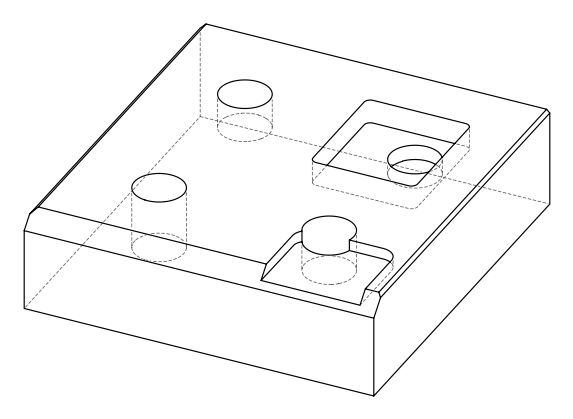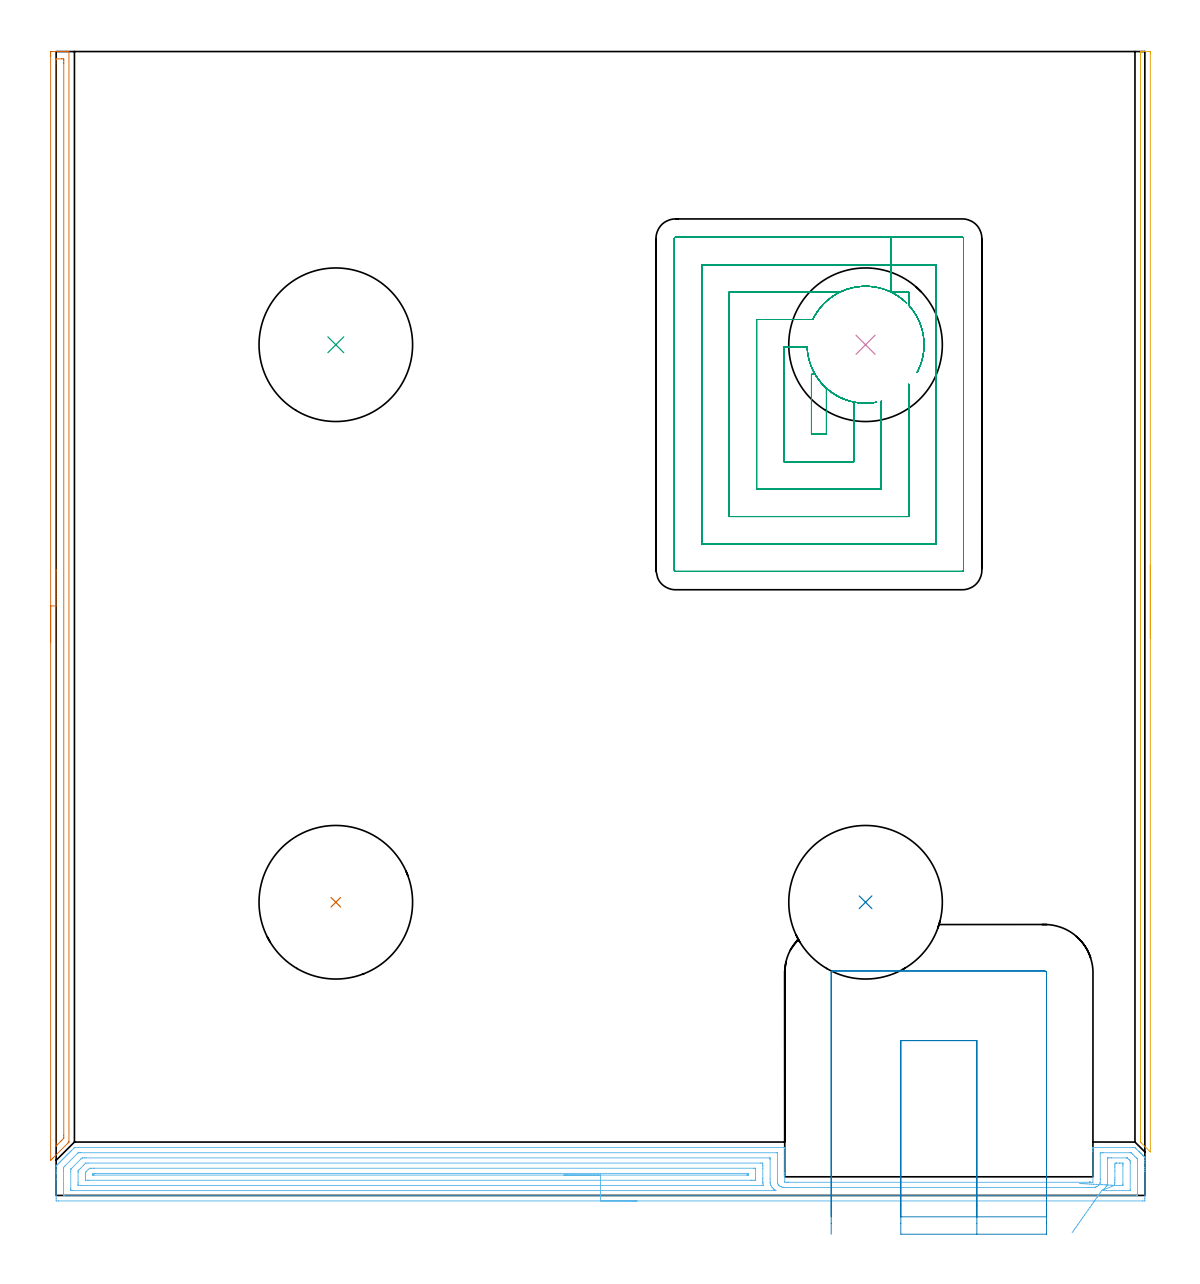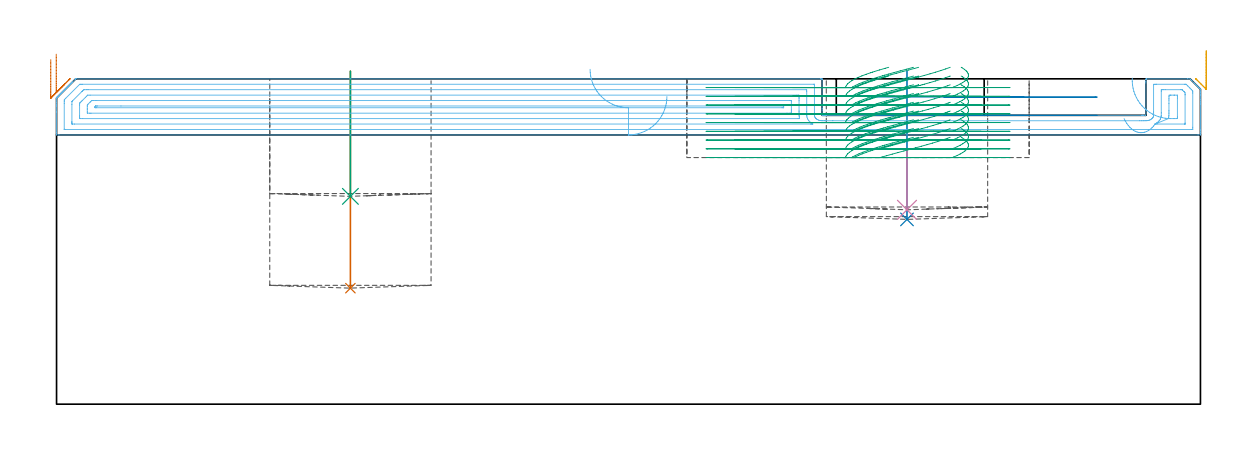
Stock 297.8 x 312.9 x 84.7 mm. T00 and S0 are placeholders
(PLAN: 9 operations, 3 tool changes, 44.2 min)
(1 INDEXABLE_INSERT_DRILL_BLIND_HOLE_FROM_SOLID | STEP1POCKET | NXT0302_036 | 0.23 min | 74800 mm3)
(2 INDEXABLE_INSERT_DRILL_BLIND_HOLE_FROM_SOLID_1 | STEP1POCKET_1 | NXT0302_036 | 0.16 min | 50009 mm3)
(3 INDEXABLE_INSERT_DRILL_BLIND_HOLE_FROM_SOLID_2 | STEP1POCKET_2 | NXT0302_036 | 0.13 min | 41697 mm3)
(4 INDEXABLE_INSERT_DRILL_BLIND_HOLE_FROM_SOLID_3 | STEP1POCKET_3 | NXT0302_036 | 0.07 min | 46543 mm3)
(5 AREA_MILL | FG_CHAMFER_SURFACE | UGT0205_001 | 2.56 min | 1106 mm3)
(6 AREA_MILL_1 | FG_CHAMFER_SURFACE_1 | UGT0205_001 | 11.9 min | 31687 mm3)
(7 AREA_MILL_2 | FG_CHAMFER_SURFACE_2 | UGT0205_001 | 5 min | 3754 mm3)
(8 MILL_OPEN_POCKET | POCKET_OPEN | UGT0201_109 | Follow Part, ap 6.35, ae 75% | 1.5 min | 46752 mm3)
(9 MILL_RECTANGULAR_POCKET | POCKET_RECTANGULAR_STRAIGHT | NXT0201_013 | Follow Part, ap 2.5, ae 75% | 22.68 min | 156352 mm3)
(TOOL NXT0302_036 | Index. Insert Drill 42mm [880-D4200L50-05] | D42 PA176 FL210 Z2)
(TOOL UGT0205_001 | Chamfer Mill 20 x 3 x 45 deg. | D20 FL50 Z2)
(TOOL UGT0201_109 | End Mill 25.4 mm | D25.4 FL25 Z2)
(TOOL NXT0201_013 | ENDMILL 10mm | D10 FL30 Z4)
(OP 1 INDEXABLE_INSERT_DRILL_BLIND_HOLE_FROM_SOLID)
G17 G21 G94 G90
T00 M6
G54
G17 G0 G90 X76.5 Y80.2 S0 M3
G43 Z94.7 H1
G94 G81 G98 Z30.2 F250. R86.7
G80
M5
M2
(OP 2 INDEXABLE_INSERT_DRILL_BLIND_HOLE_FROM_SOLID_1)
G17 G21 G94 G90
T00 M6
G54
G17 G0 G90 X221.4 Y80.2 S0 M3
G43 Z94.7 H1
G94 G81 G98 Z48.1 F250. R86.7
G80
M5
M2
(OP 3 INDEXABLE_INSERT_DRILL_BLIND_HOLE_FROM_SOLID_2)
G17 G21 G94 G90
T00 M6
G54
G17 G0 G90 X76.5 Y232.7 S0 M3
G43 Z94.7 H1
G94 G81 G98 Z54.1 F250. R86.7
G80
M5
M2
(OP 4 INDEXABLE_INSERT_DRILL_BLIND_HOLE_FROM_SOLID_3)
G17 G21 G94 G90
T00 M6
G54
G17 G0 G90 X221.4 Y232.7 S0 M3
G43 Z94.7 H1
G94 G81 G98 Z50.6 F250. R66.2
G80
M5
M2
(OP 5 AREA_MILL)
G17 G21 G94 G90
T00 M6
G54
G17 G0 G90 X299.3 Y172.4 S1061 M3
G43 Z94.7 H0
Z92.
G94 G1 Y172.362 Z91.128 F250.
Y172.248 Z90.264
Y172.059 Z89.412
Y171.797 Z88.58
Y171.463 Z87.774
Y171.06 Z87.
Y170.592 Z86.264
Y170.06 Z85.572
Y169.471 Z84.929
Y168.828 Z84.34
Y168.136 Z83.808
Y167.4 Z83.34
Y166.626 Z82.937
Y165.82 Z82.603
Y164.988 Z82.341
Y164.137 Z82.152
Y163.272 Z82.038
Y162.4 Z82.
Y12.044
X299.297 Y11.915 Z82.002
X299.274 Y11.934 Z82.025
X299.144 Y12.057 Z82.155
X296.765 Y14.435 Z84.534
X296.608 Y14.595 Z84.685
X296.604 Y14.604 Z84.689
X296.6 Y14.733 Z84.7
Y312.744
X296.603 Y312.891 Z84.688
X296.609 Y312.893 Z84.682
X296.927 Y312.9 Z84.372
X297.331 Z83.968
X297.95 Z83.345
X299.141 Z82.155
X299.291 Y312.898 Z82.005
X299.3 Y312.507 Z82.
Y162.4
Y161.528 Z82.038
Y160.664 Z82.152
Y159.812 Z82.341
Y158.98 Z82.603
Y158.174 Z82.937
Y157.4 Z83.34
Y156.664 Z83.808
Y155.972 Z84.34
Y155.329 Z84.929
Y154.74 Z85.572
Y154.209 Z86.264
Y153.74 Z87.
Y153.337 Z87.774
Y153.003 Z88.58
Y152.741 Z89.412
Y152.552 Z90.264
Y152.438 Z91.128
Y152.4 Z92.
G0 Z94.7
M5
M2
(OP 6 AREA_MILL_1)
G17 G21 G94 G90
T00 M6
G54
G17 G0 G90 X158.9 Y-1.5 S1061 M3
G43 Z94.7 H0
Z80.1
G94 G1 X158.862 Z79.228 F250.
X158.748 Z78.363
X158.559 Z77.512
X158.297 Z76.68
X157.963 Z75.874
X157.56 Z75.1
X157.091 Z74.364
X156.56 Z73.672
X155.971 Z73.029
X155.328 Z72.44
X154.636 Z71.908
X153.9 Z71.44
X153.126 Z71.037
X152.32 Z70.703
X151.488 Z70.441
X150.636 Z70.252
X149.772 Z70.138
X148.9 Z70.1
X0.617
X0.017 Y-1.493 Z70.104
X0.007 Y-1.492 Z70.106
X0. Y-0.894 Z70.704
Y4.461 Z76.056
Y5.906 Z77.503
Y6.246 Z77.842
Y6.927 Z78.526
X0.001 Y8.031 Z79.63
X0.003 Y8.092 Z79.69
X0.021 Y8.122 Z79.721
X0.138 Y8.238 Z79.837
X0.227 Y8.329 Z79.925
X0.319 Y8.42 Z80.019
X0.435 Y8.535 Z80.135
X0.524 Y8.626 Z80.222
X0.617 Y8.717 Z80.317
X0.732 Y8.833 Z80.432
X0.822 Y8.924 Z80.52
X0.915 Y9.015 Z80.614
X1.029 Y9.13 Z80.729
X1.119 Y9.221 Z80.817
X1.212 Y9.313 Z80.912
X1.327 Y9.427 Z81.026
X1.417 Y9.519 Z81.115
X1.51 Y9.611 Z81.21
X1.624 Y9.724 Z81.324
X1.714 Y9.816 Z81.412
X1.808 Y9.908 Z81.508
X1.921 Y10.022 Z81.621
X2.012 Y10.114 Z81.71
X2.106 Y10.206 Z81.805
X2.218 Y10.319 Z81.918
X2.309 Y10.411 Z82.007
X2.403 Y10.504 Z82.103
X2.516 Y10.616 Z82.215
X2.607 Y10.709 Z82.305
X2.701 Y10.802 Z82.401
X2.813 Y10.913 Z82.513
X2.904 Y11.006 Z82.602
X2.999 Y11.099 Z82.699
X3.11 Y11.211 Z82.81
X3.202 Y11.304 Z82.9
X3.297 Y11.397 Z82.996
X3.407 Y11.508 Z83.107
X3.499 Y11.601 Z83.197
X3.595 Y11.695 Z83.294
X3.705 Y11.805 Z83.404
X3.797 Y11.899 Z83.495
X3.892 Y11.993 Z83.592
X4.002 Y12.102 Z83.702
X4.094 Y12.196 Z83.792
X4.19 Y12.29 Z83.89
X4.839 Y12.94 Z84.539
X4.955 Y13.054 Z84.651
X5.005 Y13.096 Z84.69
X5.083 Y13.1 Z84.7
X198.923
X199.291 Y13.094 Z84.692
X199.293 Y13.072 Z84.671
X199.3 Y12.965 Z84.564
Y6.107 Z77.706
Y5.354 Z76.948
Y4.977 Z76.572
Y3.757 Z75.351
Y3.6 Z75.199
X199.816
X199.886 Y3.603 Z75.196
X200.263 Y3.601 Z75.194
X200.276 Y3.605 Z75.188
X200.284 Z75.183
X200.29 Y3.602 Z75.186
X200.292 Y3.601 Z75.187
X200.317 Y3.6 Z75.2
X282.608
X282.633 Y3.601 Z75.187
X282.64 Y3.605 Z75.183
X282.648 Z75.187
X282.666 Y3.603 Z75.196
X282.673 Y3.6 Z75.2
X282.696 Y3.602 Z75.188
X282.704 Y3.606 Z75.185
X282.723 Y3.602 Z75.197
X282.731 Y3.6 Z75.2
X282.752 Y3.602 Z75.188
X282.759 Y3.606 Z75.186
X282.78 Y3.602 Z75.197
X282.788 Y3.6 Z75.2
X282.808 Y3.602 Z75.189
X282.814 Y3.605 Z75.187
X282.837 Y3.602 Z75.197
X282.845 Y3.6 Z75.2
X282.864 Y3.602 Z75.19
X282.869 Y3.605 Z75.188
X282.891 Y3.601 Z75.198
X282.906 Y3.6 Z75.2
X283.6
Y12.047 Z83.642
Y12.415 Z84.015
Y12.94 Z84.54
X283.601 Y12.969 Z84.569
X283.61 Y13.097 Z84.689
X283.784 Y13.1 Z84.7
X294.503
X295.095 Y13.101 Z84.684
X295.233 Y12.969 Z84.565
X295.572 Y12.629 Z84.227
X296.154 Y12.047 Z83.643
X296.29 Y11.911 Z83.509
X296.464 Y11.738 Z83.335
X296.601 Y11.601 Z83.197
X296.736 Y11.465 Z83.062
X296.909 Y11.292 Z82.889
X297.047 Y11.155 Z82.751
X297.183 Y11.018 Z82.616
X297.355 Y10.846 Z82.444
X297.493 Y10.709 Z82.305
X297.63 Y10.571 Z82.169
X297.768 Y10.432 Z82.03
X297.79 Y10.399 Z81.996
X297.8 Y10.369 Z81.966
Y10.315 Z81.915
Y9.604 Z81.204
Y8.924 Z80.519
Y7.691 Z79.288
Y7.139 Z78.733
Y6.522 Z78.118
Y-0.278 Z71.32
X297.797 Y-0.894 Z70.704
X297.793 Y-1.492 Z70.106
X297.783 Y-1.493 Z70.104
X297.183 Y-1.5 Z70.1
X148.9
Y-0.086 Z71.514
X2.319
X2.15 Y-0.084 Z71.516
X2.038 Y-0.081 Z71.519
X2.008 Y-0.078 Z71.522
X2.005 Y-0.075 Z71.525
X2.002 Y-0.059 Z71.541
X2.001 Y-0.001 Z71.599
X2. Y6.649 Z78.249
X2.003 Y7.139 Z78.739
X2.008 Y7.534 Z79.134
X2.018 Y7.656 Z79.256
X2.097 Y7.738 Z79.338
X2.381 Y8.031 Z79.631
X5.977 Y11.626 Z83.226
X6.033 Y11.672 Z83.272
X6.079 Y11.679 Z83.279
X6.179 Y11.682 Z83.282
X6.381 Y11.684 Z83.284
X6.785 Y11.686 Z83.286
X197.137 Y11.685 Z83.285
X197.221 Y11.684 Z83.284
X197.277 Y11.681 Z83.281
X197.29 Y11.679 Z83.279
X197.294 Y11.674 Z83.274
X197.297 Y11.656 Z83.256
X197.299 Y11.601 Z83.201
X197.3 Y11.438 Z83.038
X197.301 Y4.297 Z75.897
X197.31 Y3.569 Z75.169
X197.335 Y3.37 Z74.97
X197.417 Y3.145 Z74.745
X197.558 Y2.92 Z74.52
X197.698 Y2.765 Z74.365
X197.798 Y2.676 Z74.276
X198.03 Y2.516 Z74.116
X198.34 Y2.366 Z73.966
X198.691 Y2.26 Z73.86
X198.923 Y2.218 Z73.818
X199.168 Y2.196 Z73.796
X199.409 Y2.19 Z73.79
X199.816 Y2.186 Z73.786
X200.309 Y2.184 Z73.784
X202.094 Y2.186 Z73.786
X281.997 Y2.185 Z73.785
X282.49 Y2.184 Z73.784
X282.891 Y2.186 Z73.786
X283.376 Y2.191 Z73.791
X283.784 Y2.199 Z73.799
X284.012 Y2.223 Z73.823
X284.202 Y2.259 Z73.859
X284.411 Y2.315 Z73.915
X284.677 Y2.416 Z74.016
X284.849 Y2.504 Z74.104
X285.102 Y2.676 Z74.276
X285.336 Y2.911 Z74.511
X285.401 Y3.001 Z74.601
X285.457 Y3.094 Z74.694
X285.571 Y3.367 Z74.967
X285.596 Y3.543 Z75.143
X285.597 Y3.569 Z75.169
X285.6 Y4.432 Z76.032
Y11.572 Z83.172
X285.609 Y11.675 Z83.275
X285.788 Y11.679 Z83.279
X286.126 Y11.684 Z83.284
X286.295 Y11.685 Z83.285
X286.379 Y11.686 Z83.286
X293.695 Y11.685 Z83.285
X293.864 Y11.684 Z83.284
X293.976 Y11.682 Z83.282
X294.06 Y11.678 Z83.278
X294.076 Y11.665 Z83.265
X294.145 Y11.601 Z83.201
X294.503 Y11.247 Z82.847
X295.041 Y10.709 Z82.309
X295.397 Y10.353 Z81.953
X295.66 Y10.082 Z81.682
X295.79 Y9.948 Z81.548
X295.793 Y9.816 Z81.416
X295.799 Y9.414 Z81.014
X295.8 Y0.488 Z72.088
X295.796 Y-0.001 Z71.599
X295.794 Y-0.051 Z71.549
X295.791 Y-0.071 Z71.529
X295.734 Y-0.079 Z71.521
X295.566 Y-0.084 Z71.516
X295.481 Y-0.085 Z71.515
X148.9 Y-0.086 Z71.514
Y1.328 Z72.928
X4.645 Y1.329 Z72.929
X4.19 Y1.331 Z72.931
X4.039 Y1.334 Z72.934
X4.02 Y1.335 Z72.935
X4.01 Y1.367 Z72.967
X4.005 Y1.467 Z73.067
X4.002 Y1.594 Z73.194
X4. Y1.784 Z73.384
Y1.974 Z73.574
X4.001 Y6.436 Z78.036
X4.008 Y7.139 Z78.739
X4.01 Y7.185 Z78.785
X4.031 Y7.22 Z78.82
X4.067 Y7.261 Z78.861
X4.19 Y7.39 Z78.99
X6.616 Y9.816 Z81.416
X6.744 Y9.942 Z81.542
X6.87 Y10.064 Z81.664
X7.094 Y10.264 Z81.864
X7.311 Y10.268 Z81.868
X7.763 Y10.27 Z81.87
X8.201 Y10.271 Z81.871
X195.177
X195.22 Y10.27 Z81.87
X195.264 Y10.266 Z81.866
X195.29 Y10.263 Z81.863
X195.3 Y9.816 Z81.416
Y4.511 Z76.111
X195.302 Y3.616 Z75.216
X195.306 Y3.569 Z75.169
X195.35 Y3.169 Z74.769
X195.53 Y2.676 Z74.276
X195.826 Y2.201 Z73.801
X196.236 Y1.784 Z73.384
X196.243 Y1.776 Z73.376
X196.288 Y1.739 Z73.339
X196.552 Y1.557 Z73.157
X196.651 Y1.492 Z73.092
X196.894 Y1.335 Z72.935
X196.808 Y1.332 Z72.932
X196.698 Y1.33 Z72.93
X196.546 Y1.329 Z72.929
X196.243 Y1.328 Z72.928
X148.9
Y2.743 Z74.343
X6.803
X6.039 Y2.75 Z74.35
X6.01 Y2.759 Z74.359
X6.007 Y2.808 Z74.408
X6.003 Y2.913 Z74.513
X6.001 Y3.124 Z74.724
X6. Y3.545 Z75.145
Y6.246 Z77.846
X6.008 Y6.681 Z78.281
X6.01 Y6.734 Z78.334
X6.032 Y6.772 Z78.372
X6.088 Y6.833 Z78.433
X6.183 Y6.932 Z78.532
X6.388 Y7.139 Z78.739
X6.628 Y7.38 Z78.98
X7.521 Y8.273 Z79.873
X7.763 Y8.514 Z80.114
X7.97 Y8.717 Z80.317
X8.072 Y8.814 Z80.414
X8.101 Y8.841 Z80.441
X8.142 Y8.85 Z80.45
X8.723 Y8.857 Z80.457
X192.737
X193.098 Y8.853 Z80.453
X193.27 Y8.85 Z80.45
X193.29 Y8.755 Z80.355
X193.298 Y8.296 Z79.896
X193.299 Y8.031 Z79.631
X193.3 Y7.402 Z79.002
Y4.724 Z76.324
X193.301 Y4.461 Z76.061
X193.304 Y3.828 Z75.428
X193.31 Y3.569 Z75.169
X193.343 Y3.238 Z74.838
X193.405 Y2.834 Z74.434
X193.42 Y2.762 Z74.362
X193.421 Y2.748 Z74.348
X193.418 Y2.746 Z74.346
X193.394 Y2.744 Z74.344
X193.29 Y2.743 Z74.343
X193.084
X148.9
Y4.157 Z75.757
X8.961
X8.656 Y4.158 Z75.758
X8.063 Y4.161 Z75.761
X8.023 Y4.164 Z75.764
X8.01 Y4.172 Z75.772
X8.004 Y4.221 Z75.821
X8.002 Y4.461 Z76.061
X8. Y5.117 Z76.717
Y5.354 Z76.954
X8.002 Y6.008 Z77.608
X8.008 Y6.246 Z77.846
X8.01 Y6.286 Z77.886
X8.032 Y6.322 Z77.922
X8.091 Y6.386 Z77.986
X8.183 Y6.483 Z78.083
X8.747 Y7.048 Z78.648
X8.838 Y7.139 Z78.739
X9.081 Y7.372 Z78.972
X9.149 Y7.436 Z79.036
X9.249 Y7.439 Z79.039
X9.55 Y7.441 Z79.041
X10.138 Y7.443 Z79.043
X10.443
X190.884 Y7.442 Z79.042
X191.188 Y7.44 Z79.04
X191.274 Y7.437 Z79.037
X191.29 Y7.435 Z79.035
X191.293 Y7.422 Z79.022
X191.297 Y7.388 Z78.988
X191.299 Y7.277 Z78.877
X191.3 Y7.139 Z78.739
X191.299 Y4.939 Z76.539
X191.294 Y4.461 Z76.061
X191.29 Y4.254 Z75.854
X191.281 Y4.164 Z75.764
X191.184 Y4.161 Z75.761
X190.884 Y4.159 Z75.759
X190.295 Y4.157 Z75.757
X189.99
X148.9
Y5.571 Z77.171
X10.443 Y5.572 Z77.172
X10.223 Y5.573 Z77.173
X10.074 Y5.578 Z77.178
X10.01 Y5.581 Z77.181
X10.008 Y5.618 Z77.218
X10.009 Y5.788 Z77.388
X10.021 Y5.862 Z77.462
X10.054 Y5.898 Z77.498
X10.116 Y5.963 Z77.563
X10.15 Y5.995 Z77.595
X10.173 Y6.014 Z77.614
X10.215 Y6.022 Z77.622
X10.443 Y6.026 Z77.626
X10.661 Y6.028 Z77.628
X16.773 Y6.029 Z77.629
X189.174 Y6.028 Z77.628
X189.235 Y6.027 Z77.627
X189.274 Y6.025 Z77.625
X189.29 Y6.023 Z77.623
X189.291 Y6.002 Z77.602
X189.297 Y5.8 Z77.4
X189.296 Y5.699 Z77.299
X189.291 Y5.598 Z77.198
X189.288 Y5.578 Z77.178
X189.268 Y5.576 Z77.176
X189.212 Y5.573 Z77.173
X189.097 Y5.572 Z77.172
X188.88 Y5.571 Z77.171
X148.9
X148.028 Z77.209
X147.163 Z77.323
X146.312 Z77.512
X145.48 Z77.774
X144.674 Z78.108
X143.9 Z78.511
X143.164 Z78.98
X142.472 Z79.511
X141.829 Z80.1
X141.24 Z80.743
X140.708 Z81.435
X140.24 Z82.171
X139.837 Z82.945
X139.503 Z83.751
X139.241 Z84.583
X139.052 Z85.435
X138.938 Z86.3
X138.9 Z87.171
G0 Z94.7
X277.919 Y-10.176
Z74.345
G1 X278.253 Y-9.7 Z73.694
X278.619 Y-9.18 Z73.097
X279.013 Y-8.619 Z72.557
X279.432 Y-8.022 Z72.079
X279.875 Y-7.393 Z71.667
X280.336 Y-6.737 Z71.323
X280.812 Y-6.059 Z71.05
X281.3 Y-5.364 Z70.851
X281.797 Y-4.658 Z70.726
X282.298 Y-3.945 Z70.678
X282.799 Y-3.232 Z70.705
X283.297 Y-2.523 Z70.808
X283.788 Y-1.824 Z70.986
X284.269 Y-1.141 Z71.238
X284.734 Y-0.478 Z71.562
X285.182 Y0.159 Z71.955
X285.609 Y0.765 Z72.415
X286.01 Y1.337 Z72.937
X286.013 Y1.341 Z72.941
X286.042 Y1.362 Z72.962
X286.464 Y1.638 Z73.238
X286.548 Y1.7 Z73.3
X286.654 Y1.784 Z73.384
X287.007 Y2.134 Z73.734
X287.111 Y2.261 Z73.861
X287.357 Y2.633 Z74.233
X287.371 Y2.662 Z74.262
X287.377 Y2.676 Z74.276
X287.51 Y3.043 Z74.643
X287.572 Y3.354 Z74.954
X287.589 Y3.569 Z75.169
X287.598 Y4.22 Z75.82
X287.601 Y9.816 Z81.416
X287.604 Y10.141 Z81.741
X287.607 Y10.222 Z81.822
X287.609 Y10.258 Z81.858
X287.645 Y10.265 Z81.865
X287.799 Y10.268 Z81.868
X288.25 Y10.27 Z81.87
X288.688 Y10.271 Z81.871
X292.717
X292.869 Y10.27 Z81.87
X292.989 Y10.266 Z81.866
X293.023 Y10.264 Z81.864
X293.047 Y10.245 Z81.845
X293.097 Y10.198 Z81.798
X293.483 Y9.816 Z81.416
X293.61 Y9.687 Z81.287
X293.79 Y9.491 Z81.091
X293.797 Y9.114 Z80.714
X293.799 Y8.924 Z80.524
Y1.594 Z73.194
X293.795 Y1.404 Z73.004
X293.79 Y1.351 Z72.951
X293.786 Y1.334 Z72.934
X293.779 Y1.333 Z72.933
X293.724 Y1.33 Z72.93
X293.61 Y1.329 Z72.929
X286.464
X286.023 Y1.331 Z72.931
X286.015 Y1.334 Z72.934
X286.01 Y1.337 Z72.937
X289.488 Y2.757 Z74.357
X289.5 Y2.83 Z74.43
X289.553 Y3.16 Z74.76
X289.589 Y3.569 Z75.169
X289.598 Y4.008 Z75.608
X289.599 Y4.461 Z76.061
X289.6 Y4.898 Z76.498
Y6.683 Z78.283
Y7.575 Z79.175
X289.603 Y8.031 Z79.631
X289.609 Y8.459 Z80.059
X289.633 Y8.85 Z80.45
X290.037 Y8.856 Z80.456
X290.104 Y8.857 Z80.457
X290.93
X290.997
X291.761 Y8.85 Z80.45
X291.79 Y8.841 Z80.441
X291.794 Y8.792 Z80.392
X291.798 Y8.687 Z80.287
X291.799 Y8.476 Z80.076
X291.8 Y8.055 Z79.655
X291.799 Y3.134 Z74.734
X291.798 Y2.917 Z74.517
X291.794 Y2.809 Z74.409
X291.79 Y2.759 Z74.359
X291.751 Y2.749 Z74.349
X290.93 Y2.743 Z74.343
X290.864
X290.037
X289.97
X289.634 Y2.75 Z74.35
X289.488 Y2.757 Z74.357
X288.621 Y2.804 Z74.442
X287.765 Y2.85 Z74.602
X286.926 Y2.895 Z74.837
X286.11 Y2.939 Z75.143
X285.324 Y2.981 Z75.52
X284.574 Y3.022 Z75.963
X283.866 Y3.06 Z76.471
X283.204 Y3.096 Z77.038
X282.594 Y3.128 Z77.661
X282.041 Y3.158 Z78.335
X281.549 Y3.185 Z79.055
X281.121 Y3.208 Z79.815
X280.76 Y3.227 Z80.609
X280.471 Y3.243 Z81.432
X280.254 Y3.254 Z82.277
X280.111 Y3.262 Z83.137
X280.044 Y3.265 Z84.007
X280.053 Z84.879
G0 Z94.7
M5
M2
(OP 7 AREA_MILL_2)
G17 G21 G94 G90
T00 M6
G54
G17 G0 G90 X-1.5 Y151.25 S1061 M3
G43 Z94.7 H0
Z89.7
G94 G1 Y151.288 Z88.828 F250.
Y151.402 Z87.963
Y151.591 Z87.112
Y151.853 Z86.28
Y152.187 Z85.474
Y152.59 Z84.7
Y153.058 Z83.964
Y153.59 Z83.272
Y154.179 Z82.629
Y154.822 Z82.039
Y155.514 Z81.508
Y156.25 Z81.04
Y157.024 Z80.637
Y157.83 Z80.303
Y158.662 Z80.041
Y159.513 Z79.852
Y160.378 Z79.738
Y161.25 Z79.7
Y311.712
X-1.499 Y312.278 Z79.701
X-1.497 Y312.602
X-1.493 Y312.89 Z79.703
X-1.18 Y312.9 Z80.016
X0.564 Z81.758
X1.094 Z82.29
X1.436 Z82.632
X1.966 Z83.162
X2.308 Z83.503
X3.249 Z84.449
X3.377 Y312.896 Z84.569
X3.497 Y312.89 Z84.688
X3.5 Y312.724 Z84.7
Y14.691
X3.496 Y14.605 Z84.69
X3.46 Y14.562 Z84.656
X3.271 Y14.371 Z84.471
X-0.744 Y10.354 Z80.452
X-0.877 Y10.222 Z80.321
X-1.044 Y10.055 Z80.154
X-1.18 Y9.918 Z80.015
X-1.324 Y9.775 Z79.874
X-1.475 Y9.624 Z79.722
X-1.496 Y9.613 Z79.701
X-1.499 Y9.612 Z79.699
X-1.5 Y9.775 Z79.7
Y161.25
X-0.086 Z81.114
Y309.597
X-0.085 Y310.262 Z81.115
X-0.083 Y310.49 Z81.117
X-0.079 Y310.822 Z81.121
X-0.07 Y310.89 Z81.13
X0.031 Y310.895 Z81.231
X0.166 Y310.899 Z81.366
X1.436 Y310.9 Z82.636
X1.91 Y310.898 Z83.11
X2.046 Y310.893 Z83.246
X2.072 Y310.891 Z83.272
X2.079 Y310.844 Z83.279
X2.082 Y310.722 Z83.282
X2.084 Y310.49 Z83.284
X2.086 Y309.825 Z83.286
Y309.597
Y16.478
X2.084 Y15.814 Z83.284
X2.081 Y15.699 Z83.281
X2.079 Y15.646 Z83.279
X2.026 Y15.584 Z83.226
X1.73 Y15.282 Z82.93
X1.436 Y14.986 Z82.636
X1.29 Y14.84 Z82.49
X0.408 Y13.957 Z81.608
X0.247 Y13.797 Z81.447
X0.027 Y13.584 Z81.227
X-0.04 Y13.522 Z81.16
X-0.079 Y13.492 Z81.121
X-0.082 Y13.565 Z81.118
X-0.084 Y13.797 Z81.116
X-0.086 Y14.18 Z81.114
Y14.463
Y161.25
Y162.122 Z81.152
Y162.986 Z81.266
Y163.838 Z81.455
Y164.67 Z81.717
Y165.476 Z82.051
Y166.25 Z82.454
Y166.986 Z82.923
Y167.678 Z83.454
Y168.321 Z84.043
Y168.91 Z84.686
Y169.441 Z85.378
Y169.91 Z86.114
Y170.313 Z86.888
Y170.647 Z87.694
Y170.909 Z88.526
Y171.098 Z89.378
Y171.212 Z90.243
Y171.25 Z91.114
G0 Z94.7
M5
M2
(OP 8 MILL_OPEN_POCKET)
G17 G21 G94 G90
T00 M6
G54
G17 G0 G90 X251.85 Y-5.85 S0 M3
G43 Z94.7 H0
Z79.95
G94 G1 Y-2.85 F250.
Y42.35 F500.
X231.05
Y-2.85
Y-5.85 F250.
X270.9 F500.
Y-2.85 F250.
Y60.9 F500.
G3 X270.4 Y61.4 R0.5
G1 X212.288
X212.14 Y61.247
G3 X212. Y60.9 R0.5
G1 Y-2.85
Y-5.85 F250.
G0 Z94.7
X251.85 Y-10.599
Z75.2
G1 Y-7.599
Y42.35 F500.
X231.05
Y-7.599
Y-10.599 F250.
X270.9 F500.
Y-7.599 F250.
Y60.9 F500.
G3 X270.4 Y61.4 R0.5
G1 X212.288
X212.14 Y61.247
G3 X212. Y60.9 R0.5
G1 Y-7.599
Y-10.599 F250.
G0 Z94.7
M5
M2
(OP 9 MILL_RECTANGULAR_POCKET)
G17 G21 G94 G90
T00 M6
G54
G17 G0 G90 X224.438 Y216.999 S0 M3
G43 Z94.7 H0
Z87.7
G94 G1 X223.415 Y216.818 Z87.422 F250.
X221.852 Y216.698 Z87.002
X220.285 Y216.73 Z86.582
X218.729 Y216.915 Z86.162
X217.198 Y217.252 Z85.742
X215.708 Y217.737 Z85.322
X214.272 Y218.365 Z84.902
X212.904 Y219.131 Z84.482
X212.428 Y219.453 Z84.328
X211.96 Y219.771 Z84.176
X210.796 Y220.709 Z83.776
X209.724 Y221.751 Z83.375
X208.754 Y222.889 Z82.974
X207.894 Y224.112 Z82.574
X207.608 Y224.6 Z82.422
X206.6 F500.
Y208.2
X210.7
Y220.807
G0 X216.641 Y217.434 Z87.7
G1 X215.708 Y217.737 Z87.437 F250.
X214.272 Y218.365 Z87.017
X212.904 Y219.131 Z86.597
X212.428 Y219.453 Z86.443
X211.96 Y219.771 Z86.291
X210.761 Y220.74 Z85.878
X209.66 Y221.819 Z85.465
X208.669 Y223. Z85.052
X207.795 Y224.27 Z84.639
X207.048 Y225.618 Z84.226
X206.434 Y227.032 Z83.813
X205.958 Y228.499 Z83.4
X205.626 Y230.004 Z82.987
X205.44 Y231.535 Z82.574
X205.419 Y232.1 Z82.422
X199.1 F500.
Y200.7
X218.2
Y217.024
G0 X223.097 Y248.603 Z87.7
G1 X222.801 Y248.644 Z87.62 F250.
X221.219 Y248.705 Z87.196
X219.639 Y248.61 Z86.772
X218.077 Y248.359 Z86.348
X216.546 Y247.956 Z85.924
X215.568 Y247.599 Z85.644
X215.041 Y247.392 Z85.493
X213.645 Y246.705 Z85.076
X212.322 Y245.884 Z84.659
X211.086 Y244.94 Z84.242
X209.946 Y243.88 Z83.825
X208.915 Y242.714 Z83.408
X208.002 Y241.454 Z82.991
X207.216 Y240.111 Z82.574
X206.972 Y239.6 Z82.422
X191.6 F500.
Y193.2
X225.7
Y217.29
G0 X232.657 Y244.075 Z87.7
G1 X231.478 Y245.132 Z87.276 F250.
X230.201 Y246.066 Z86.851
X228.837 Y246.871 Z86.427
X227.401 Y247.536 Z86.003
X225.907 Y248.057 Z85.579
X224.368 Y248.427 Z85.155
X222.801 Y248.644 Z84.731
X221.219 Y248.705 Z84.307
X219.639 Y248.61 Z83.883
X218.077 Y248.359 Z83.459
X216.546 Y247.956 Z83.035
X215.568 Y247.599 Z82.756
X215.041 Y247.392 Z82.604
X214.937 Y247.347 Z82.574
X214.428 Y247.1 Z82.422
X184.1 F500.
Y185.7
X233.2
Y221.896
G0 X235.513 Y225.173 Z87.7
G1 X235.708 Y225.519 Z87.593 F250.
X236.342 Y226.953 Z87.173
X236.833 Y228.441 Z86.753
X236.964 Y228.992 Z86.602
X237.094 Y229.542 Z86.45
X237.315 Y230.972 Z86.063
X237.405 Y232.416 Z85.675
X237.364 Y233.862 Z85.287
X237.194 Y235.299 Z84.9
X236.894 Y236.714 Z84.512
X236.468 Y238.096 Z84.124
X235.918 Y239.435 Z83.737
X235.25 Y240.718 Z83.349
X234.47 Y241.936 Z82.961
X233.582 Y243.078 Z82.574
X233.2 Y243.496 Z82.422
Y247.1 F500.
X228.36
Y254.6
X176.6
Y178.2
X240.7
Y254.6
X228.36
Y262.1
X169.4
G3 X169.1 Y261.8 R0.3
G1 Y171.
G3 X169.4 Y170.7 R0.3
G1 X247.9
G3 X248.2 Y171. R0.3
G1 Y261.8
G3 X247.9 Y262.1 R0.3
G1 X228.36
X227.36
G0 X224.439 Y217.002 Z85.422
G1 X223.549 Y216.836 Z85.18 F250.
X221.967 Y216.701 Z84.754
X220.379 Y216.724 Z84.329
X218.802 Y216.903 Z83.903
X217.25 Y217.238 Z83.478
X215.738 Y217.726 Z83.052
X214.283 Y218.36 Z82.627
X212.897 Y219.135 Z82.201
X212.429 Y219.453 Z82.05
X211.96 Y219.77 Z81.898
X210.796 Y220.708 Z81.498
X209.725 Y221.751 Z81.097
X208.755 Y222.889 Z80.697
X207.896 Y224.112 Z80.296
X207.61 Y224.6 Z80.144
X206.6 F500.
Y208.2
X210.7
Y220.808
G0 X216.642 Y217.434 Z85.422
G1 X215.738 Y217.726 Z85.168 F250.
X214.283 Y218.36 Z84.742
X212.897 Y219.135 Z84.317
X212.429 Y219.453 Z84.165
X211.96 Y219.77 Z84.013
X210.762 Y220.739 Z83.6
X209.661 Y221.819 Z83.187
X208.67 Y223. Z82.774
X207.797 Y224.27 Z82.361
X207.05 Y225.618 Z81.948
X206.436 Y227.032 Z81.535
X205.96 Y228.499 Z81.122
X205.628 Y230.004 Z80.709
X205.442 Y231.534 Z80.296
X205.421 Y232.1 Z80.144
X199.1 F500.
Y200.7
X218.2
Y217.024
G0 X223.099 Y248.606 Z85.422
G1 X221.88 Y248.699 Z85.095 F250.
X220.409 Y248.676 Z84.7
X218.946 Y248.518 Z84.306
X217.504 Y248.227 Z83.912
X216.095 Y247.805 Z83.518
X215.568 Y247.599 Z83.366
X215.041 Y247.392 Z83.215
X213.646 Y246.704 Z82.798
X212.323 Y245.884 Z82.381
X211.087 Y244.939 Z81.964
X209.948 Y243.879 Z81.547
X208.917 Y242.714 Z81.13
X208.004 Y241.453 Z80.713
X207.218 Y240.111 Z80.296
X206.974 Y239.6 Z80.144
X191.6 F500.
Y193.2
X225.7
Y217.29
G0 X232.653 Y244.071 Z85.422
G1 X232.559 Y244.171 Z85.385 F250.
X231.391 Y245.202 Z84.968
X230.127 Y246.114 Z84.55
X228.782 Y246.9 Z84.133
X227.366 Y247.55 Z83.715
X225.894 Y248.061 Z83.298
X225.345 Y248.2 Z83.146
X224.797 Y248.34 Z82.995
X223.347 Y248.587 Z82.6
X221.88 Y248.699 Z82.206
X220.409 Y248.676 Z81.812
X218.946 Y248.518 Z81.418
X217.504 Y248.227 Z81.024
X216.095 Y247.805 Z80.629
X214.938 Y247.347 Z80.296
X214.429 Y247.1 Z80.144
X184.1 F500.
Y185.7
X233.2
Y221.896
G0 X235.508 Y225.174 Z85.422
G1 X235.858 Y225.825 Z85.224 F250.
X236.468 Y227.291 Z84.799
X236.929 Y228.811 Z84.373
X237.047 Y229.364 Z84.222
X237.165 Y229.917 Z84.07
X237.361 Y231.47 Z83.651
X237.404 Y233.034 Z83.231
X237.294 Y234.595 Z82.812
X237.032 Y236.138 Z82.393
X236.621 Y237.648 Z81.973
X236.064 Y239.111 Z81.554
X235.368 Y240.512 Z81.135
X234.538 Y241.839 Z80.715
X233.582 Y243.078 Z80.296
X233.2 Y243.496 Z80.144
Y247.1 F500.
X228.36
Y254.6
X176.6
Y178.2
X240.7
Y254.6
X228.36
Y262.1
X169.4
G3 X169.1 Y261.8 R0.3
G1 Y171.
G3 X169.4 Y170.7 R0.3
G1 X247.9
G3 X248.2 Y171. R0.3
G1 Y261.8
G3 X247.9 Y262.1 R0.3
G1 X228.36
X227.36
G0 X224.439 Y216.993 Z83.144
G1 X224.393 Y216.984 Z83.132 F250.
X223.837 Y216.878 Z82.98
X222.42 Y216.724 Z82.598
X220.994 Y216.696 Z82.216
X219.572 Y216.796 Z81.834
X218.164 Y217.022 Z81.452
X216.782 Y217.372 Z81.07
X215.436 Y217.843 Z80.688
X214.138 Y218.433 Z80.306
X212.897 Y219.135 Z79.924
X212.429 Y219.453 Z79.772
X211.96 Y219.77 Z79.62
X210.796 Y220.708 Z79.22
X209.725 Y221.751 Z78.819
X208.755 Y222.889 Z78.419
X207.896 Y224.112 Z78.018
X207.61 Y224.6 Z77.867
X206.6 F500.
Y208.2
X210.7
Y220.808
G0 X216.638 Y217.422 Z83.144
G1 X215.436 Y217.843 Z82.803 F250.
X214.138 Y218.433 Z82.421
X212.897 Y219.135 Z82.039
X212.429 Y219.453 Z81.887
X211.96 Y219.77 Z81.736
X210.762 Y220.739 Z81.323
X209.661 Y221.819 Z80.91
X208.67 Y223. Z80.497
X207.797 Y224.27 Z80.084
X207.05 Y225.618 Z79.67
X206.436 Y227.032 Z79.257
X205.96 Y228.499 Z78.844
X205.628 Y230.004 Z78.431
X205.442 Y231.534 Z78.018
X205.421 Y232.1 Z77.867
X199.1 F500.
Y200.7
X218.2
Y217.024
G0 X223.098 Y248.598 Z83.144
G1 X222.203 Y248.686 Z82.903 F250.
X221.637 Y248.694 Z82.752
X221.072 Y248.703 Z82.6
X219.792 Y248.626 Z82.257
X218.523 Y248.446 Z81.913
X217.273 Y248.166 Z81.57
X216.049 Y247.787 Z81.227
X214.859 Y247.311 Z80.883
X214.351 Y247.062 Z80.732
X213.843 Y246.812 Z80.58
X212.478 Y245.99 Z80.153
X211.202 Y245.036 Z79.726
X210.027 Y243.96 Z79.299
X208.964 Y242.772 Z78.872
X208.025 Y241.485 Z78.445
X207.218 Y240.111 Z78.018
X206.974 Y239.6 Z77.867
X191.6 F500.
Y193.2
X225.7
Y217.291
G0 X232.647 Y244.062 Z83.144
G1 X231.926 Y244.755 Z82.877 F250.
X230.73 Y245.702 Z82.468
X229.45 Y246.532 Z82.059
X228.096 Y247.236 Z81.65
X226.681 Y247.808 Z81.241
X225.219 Y248.242 Z80.832
X223.722 Y248.536 Z80.424
X222.203 Y248.686 Z80.015
X221.637 Y248.694 Z79.863
X221.072 Y248.703 Z79.712
X219.495 Y248.593 Z79.288
X217.938 Y248.328 Z78.865
X216.414 Y247.911 Z78.442
X214.939 Y247.346 Z78.018
X214.429 Y247.1 Z77.867
X184.1 F500.
Y185.7
X233.2
Y221.908
G0 X235.505 Y225.172 Z83.144
G1 X235.656 Y225.435 Z83.063 F250.
X236.294 Y226.855 Z82.646
X236.792 Y228.33 Z82.229
X237.145 Y229.847 Z81.812
X237.348 Y231.39 Z81.394
X237.401 Y232.947 Z80.977
X237.302 Y234.5 Z80.56
X237.054 Y236.037 Z80.143
X236.917 Y236.586 Z79.991
X236.779 Y237.135 Z79.84
X236.347 Y238.424 Z79.475
X235.806 Y239.672 Z79.111
X235.162 Y240.869 Z78.747
X234.419 Y242.007 Z78.383
X233.582 Y243.079 Z78.018
X233.2 Y243.496 Z77.867
Y247.1 F500.
X228.36
Y254.6
X176.6
Y178.2
X240.7
Y254.6
X228.36
Y262.1
X169.4
G3 X169.1 Y261.8 R0.3
G1 Y171.
G3 X169.4 Y170.7 R0.3
G1 X247.9
G3 X248.2 Y171. R0.3
G1 Y261.8
G3 X247.9 Y262.1 R0.3
G1 X228.36
X227.36
G0 X224.435 Y216.992 Z80.867
G1 X224.395 Y216.984 Z80.856 F250.
X223.84 Y216.878 Z80.704
X222.417 Y216.723 Z80.321
X220.985 Y216.696 Z79.937
X219.557 Y216.797 Z79.553
X218.144 Y217.025 Z79.17
X217.594 Y217.16 Z79.018
X217.045 Y217.294 Z78.867
X215.606 Y217.776 Z78.46
X214.219 Y218.392 Z78.053
X212.897 Y219.136 Z77.647
X212.428 Y219.453 Z77.495
X211.96 Y219.77 Z77.344
X210.794 Y220.708 Z76.943
X209.721 Y221.751 Z76.542
X208.751 Y222.888 Z76.141
X207.89 Y224.112 Z75.74
X207.604 Y224.6 Z75.589
X206.6 F500.
Y208.2
X210.7
Y220.806
G0 X216.635 Y217.432 Z80.867
G1 X215.606 Y217.776 Z80.576 F250.
X214.219 Y218.392 Z80.169
X212.897 Y219.136 Z79.763
X212.428 Y219.453 Z79.611
X211.96 Y219.77 Z79.459
X210.87 Y220.641 Z79.086
X209.861 Y221.604 Z78.712
X208.939 Y222.65 Z78.338
X208.112 Y223.773 Z77.965
X207.385 Y224.963 Z77.591
X206.765 Y226.212 Z77.217
X206.256 Y227.511 Z76.844
X206.092 Y228.052 Z76.692
X205.928 Y228.593 Z76.541
X205.786 Y229.173 Z76.381
X205.681 Y229.729 Z76.229
X205.576 Y230.284 Z76.078
X205.435 Y231.535 Z75.74
X205.414 Y232.1 Z75.589
X199.1 F500.
Y200.7
X218.2
Y217.024
G0 X223.093 Y248.597 Z80.867
G1 X222.299 Y248.681 Z80.653 F250.
X220.717 Y248.692 Z80.229
X219.143 Y248.547 Z79.805
X217.59 Y248.247 Z79.382
X216.075 Y247.796 Z78.958
X214.611 Y247.198 Z78.534
X214.107 Y246.94 Z78.383
X213.604 Y246.682 Z78.231
X212.289 Y245.863 Z77.816
X211.059 Y244.92 Z77.401
X209.927 Y243.864 Z76.986
X208.901 Y242.702 Z76.571
X207.993 Y241.447 Z76.156
X207.21 Y240.11 Z75.74
X206.966 Y239.6 Z75.589
X191.6 F500.
Y193.2
X225.7
Y217.291
G0 X232.649 Y244.066 Z80.867
G1 X232.325 Y244.399 Z80.742 F250.
X231.138 Y245.404 Z80.325
X229.858 Y246.289 Z79.909
X228.499 Y247.046 Z79.492
X227.073 Y247.667 Z79.075
X225.593 Y248.147 Z78.658
X224.074 Y248.481 Z78.241
X222.529 Y248.666 Z77.825
X220.974 Y248.701 Z77.408
X219.423 Y248.584 Z76.991
X217.89 Y248.318 Z76.574
X216.391 Y247.904 Z76.157
X214.939 Y247.346 Z75.74
X214.429 Y247.1 Z75.589
X184.1 F500.
Y185.7
X233.2
Y221.908
G0 X235.503 Y225.18 Z80.867
G1 X235.749 Y225.621 Z80.731 F250.
X236.377 Y227.071 Z80.308
X236.86 Y228.575 Z79.885
X237.192 Y230.119 Z79.461
X237.37 Y231.689 Z79.038
X237.393 Y233.269 Z78.615
X237.26 Y234.843 Z78.192
X236.973 Y236.396 Z77.768
X236.535 Y237.914 Z77.345
X236.332 Y238.442 Z77.193
X236.129 Y238.97 Z77.042
X235.611 Y240.071 Z76.716
X235.01 Y241.128 Z76.39
X234.695 Y241.599 Z76.238
X234.38 Y242.069 Z76.087
X233.582 Y243.085 Z75.74
X233.2 Y243.502 Z75.589
Y247.1 F500.
X228.365
Y254.6
X176.6
Y178.2
X240.7
Y254.6
X228.365
Y262.1
X169.4
G3 X169.1 Y261.8 R0.3
G1 Y171.
G3 X169.4 Y170.7 R0.3
G1 X247.9
G3 X248.2 Y171. R0.3
G1 Y261.8
G3 X247.9 Y262.1 R0.3
G1 X228.365
X227.365
G0 X224.437 Y216.99 Z78.589
G1 X222.961 Y216.771 Z78.189 F250.
X221.396 Y216.694 Z77.769
X219.832 Y216.771 Z77.349
X218.282 Y217. Z76.93
X216.762 Y217.379 Z76.51
X215.286 Y217.905 Z76.09
X213.869 Y218.573 Z75.67
X212.906 Y219.142 Z75.371
X212.428 Y219.453 Z75.218
X211.96 Y219.77 Z75.066
X210.982 Y220.544 Z74.732
X210.067 Y221.392 Z74.398
X209.221 Y222.309 Z74.064
X208.449 Y223.289 Z73.729
X208.133 Y223.758 Z73.578
X207.855 Y224.171 Z73.444
X207.603 Y224.6 Z73.311
X206.6 F500.
Y208.2
X210.7
Y220.805
G0 X216.633 Y217.425 Z78.589
G1 X215.286 Y217.905 Z78.206 F250.
X213.869 Y218.573 Z77.786
X212.906 Y219.142 Z77.486
X212.428 Y219.453 Z77.333
X211.96 Y219.77 Z77.182
X210.982 Y220.544 Z76.848
X210.067 Y221.392 Z76.513
X209.221 Y222.309 Z76.179
X208.449 Y223.289 Z75.845
X208.133 Y223.758 Z75.693
X207.817 Y224.227 Z75.542
X207.155 Y225.395 Z75.182
X206.593 Y226.614 Z74.822
X206.136 Y227.877 Z74.463
X205.786 Y229.173 Z74.103
X205.681 Y229.729 Z73.951
X205.576 Y230.284 Z73.8
X205.435 Y231.535 Z73.463
X205.414 Y232.1 Z73.311
X199.1 F500.
Y200.7
X218.2
Y217.027
G0 X223.093 Y248.599 Z78.589
G1 X222.284 Y248.683 Z78.371 F250.
X220.73 Y248.694 Z77.954
X219.182 Y248.553 Z77.538
X217.656 Y248.263 Z77.122
X216.164 Y247.827 Z76.705
X214.722 Y247.248 Z76.289
X213.342 Y246.531 Z75.872
X212.039 Y245.685 Z75.456
X211.592 Y245.338 Z75.304
X211.145 Y244.991 Z75.153
X209.986 Y243.923 Z74.73
X208.937 Y242.745 Z74.308
X208.009 Y241.47 Z73.885
X207.211 Y240.11 Z73.463
X206.967 Y239.6 Z73.311
X191.6 F500.
Y193.2
X225.7
Y217.294
G0 X232.655 Y244.072 Z78.589
G1 X232.543 Y244.18 Z78.547 F250.
X232.137 Y244.574 Z78.395
X230.951 Y245.548 Z77.984
X229.677 Y246.403 Z77.573
X228.327 Y247.132 Z77.162
X226.914 Y247.729 Z76.751
X225.45 Y248.187 Z76.34
X223.949 Y248.504 Z75.929
X222.425 Y248.675 Z75.518
X220.891 Y248.7 Z75.107
X219.361 Y248.577 Z74.696
X217.851 Y248.309 Z74.285
X216.373 Y247.898 Z73.874
X214.941 Y247.346 Z73.463
X214.432 Y247.1 Z73.311
X184.1 F500.
Y185.7
X233.2
Y221.902
G0 X235.523 Y225.175 Z78.589
G1 X236.168 Y226.527 Z78.187 F250.
X236.701 Y228. Z77.768
X236.848 Y228.546 Z77.616
X236.995 Y229.093 Z77.465
X237.264 Y230.562 Z77.064
X237.394 Y232.05 Z76.664
X237.385 Y233.543 Z76.264
X237.237 Y235.029 Z75.864
X236.951 Y236.495 Z75.464
X236.53 Y237.928 Z75.063
X235.977 Y239.315 Z74.663
X235.298 Y240.645 Z74.263
X234.497 Y241.906 Z73.863
X233.582 Y243.086 Z73.463
X233.2 Y243.504 Z73.311
Y247.1 F500.
X228.371
Y254.6
X176.6
Y178.2
X240.7
Y254.6
X228.371
Y262.1
X169.4
G3 X169.1 Y261.8 R0.3
G1 Y171.
G3 X169.4 Y170.7 R0.3
G1 X247.9
G3 X248.2 Y171. R0.3
G1 Y261.8
G3 X247.9 Y262.1 R0.3
G1 X228.371
X227.371
G0 X224.438 Y216.995 Z76.311
G1 X223.097 Y216.785 Z75.948 F250.
X221.547 Y216.695 Z75.531
X219.995 Y216.756 Z75.115
X218.456 Y216.966 Z74.699
X216.945 Y217.325 Z74.283
X215.475 Y217.829 Z73.867
X214.062 Y218.472 Z73.451
X213.568 Y218.749 Z73.299
X213.231 Y218.938 Z73.195
X211.96 Y219.77 Z72.788
X210.794 Y220.708 Z72.387
X209.722 Y221.751 Z71.987
X208.751 Y222.888 Z71.586
X207.89 Y224.112 Z71.185
X207.604 Y224.6 Z71.033
X206.6 F500.
Y208.2
X210.7
Y220.806
G0 X216.637 Y217.431 Z76.311
G1 X215.475 Y217.829 Z75.982 F250.
X214.062 Y218.472 Z75.566
X213.568 Y218.749 Z75.414
X213.231 Y218.938 Z75.311
X211.96 Y219.77 Z74.904
X210.76 Y220.739 Z74.49
X209.659 Y221.818 Z74.077
X208.666 Y222.999 Z73.664
X207.792 Y224.269 Z73.251
X207.044 Y225.617 Z72.838
X206.429 Y227.031 Z72.424
X205.954 Y228.498 Z72.011
X205.621 Y230.004 Z71.598
X205.435 Y231.535 Z71.185
X205.414 Y232.1 Z71.033
X199.1 F500.
Y200.7
X218.2
Y217.027
G0 X223.094 Y248.6 Z76.311
G1 X222.848 Y248.634 Z76.244 F250.
X221.381 Y248.7 Z75.851
X219.914 Y248.632 Z75.457
X218.459 Y248.431 Z75.064
X217.028 Y248.098 Z74.67
X216.488 Y247.925 Z74.518
X215.95 Y247.751 Z74.367
X214.584 Y247.184 Z73.971
X213.277 Y246.493 Z73.574
X212.039 Y245.685 Z73.178
X211.592 Y245.338 Z73.027
X211.145 Y244.991 Z72.875
X210.109 Y244.046 Z72.499
X209.158 Y243.014 Z72.123
X208.302 Y241.903 Z71.747
X207.547 Y240.721 Z71.372
X207.281 Y240.222 Z71.22
X207.117 Y239.914 Z71.127
X206.967 Y239.6 Z71.033
X191.6 F500.
Y193.2
X225.7
Y217.294
G0 X232.653 Y244.065 Z76.311
G1 X232.363 Y244.366 Z76.199 F250.
X231.937 Y244.739 Z76.048
X231.512 Y245.111 Z75.896
X230.708 Y245.724 Z75.625
X230.237 Y246.037 Z75.474
X229.763 Y246.349 Z75.322
X228.475 Y247.056 Z74.928
X227.129 Y247.642 Z74.534
X225.734 Y248.103 Z74.141
X224.303 Y248.434 Z73.747
X222.848 Y248.634 Z73.354
X221.381 Y248.7 Z72.96
X219.914 Y248.632 Z72.567
X218.459 Y248.431 Z72.173
X217.028 Y248.098 Z71.78
X216.488 Y247.925 Z71.628
X215.95 Y247.751 Z71.476
X214.941 Y247.346 Z71.185
X214.432 Y247.1 Z71.033
X184.1 F500.
Y185.7
X233.2
Y221.902
G0 X235.522 Y225.172 Z76.311
G1 X235.745 Y225.622 Z76.177 F250.
X235.995 Y226.13 Z76.025
X236.547 Y227.53 Z75.622
X236.966 Y228.976 Z75.218
X237.247 Y230.455 Z74.815
X237.388 Y231.953 Z74.412
X237.387 Y233.459 Z74.008
X237.245 Y234.957 Z73.605
X236.964 Y236.436 Z73.202
X236.544 Y237.881 Z72.798
X235.991 Y239.281 Z72.395
X235.308 Y240.623 Z71.992
X234.503 Y241.895 Z71.588
X233.582 Y243.085 Z71.185
X233.2 Y243.503 Z71.033
Y247.1 F500.
X228.361
Y254.6
X176.6
Y178.2
X240.7
Y254.6
X228.361
Y262.1
X169.4
G3 X169.1 Y261.8 R0.3
G1 Y171.
G3 X169.4 Y170.7 R0.3
G1 X247.9
G3 X248.2 Y171. R0.3
G1 Y261.8
G3 X247.9 Y262.1 R0.3
G1 X228.361
X227.361
G0 X224.436 Y216.989 Z74.033
G1 X223.374 Y216.813 Z73.745 F250.
X222.811 Y216.763 Z73.593
X222.247 Y216.713 Z73.442
X220.846 Y216.7 Z73.066
X219.449 Y216.81 Z72.691
X218.067 Y217.042 Z72.315
X216.71 Y217.393 Z71.94
X215.39 Y217.862 Z71.564
X214.115 Y218.444 Z71.189
X212.897 Y219.136 Z70.814
X212.428 Y219.453 Z70.662
X211.96 Y219.77 Z70.51
X210.794 Y220.708 Z70.11
X209.722 Y221.751 Z69.709
X208.751 Y222.888 Z69.308
X207.89 Y224.112 Z68.907
X207.604 Y224.6 Z68.756
X206.6 F500.
Y208.2
X210.7
Y220.806
G0 X216.633 Y217.421 Z74.033
G1 X215.39 Y217.862 Z73.68 F250.
X214.115 Y218.444 Z73.304
X212.897 Y219.136 Z72.929
X212.428 Y219.453 Z72.777
X211.96 Y219.77 Z72.626
X210.76 Y220.739 Z72.213
X209.659 Y221.818 Z71.799
X208.666 Y222.999 Z71.386
X207.792 Y224.269 Z70.973
X207.044 Y225.617 Z70.56
X206.429 Y227.031 Z70.147
X205.954 Y228.498 Z69.733
X205.621 Y230.004 Z69.32
X205.435 Y231.535 Z68.907
X205.414 Y232.1 Z68.756
X199.1 F500.
Y200.7
X218.2
Y217.024
G0 X223.092 Y248.592 Z74.033
G1 X222.314 Y248.674 Z73.824 F250.
X220.798 Y248.69 Z73.417
X219.288 Y248.562 Z73.011
X217.796 Y248.294 Z72.605
X216.335 Y247.885 Z72.199
X215.804 Y247.688 Z72.047
X215.274 Y247.491 Z71.895
X214.904 Y247.332 Z71.788
X214.396 Y247.085 Z71.636
X213.887 Y246.837 Z71.484
X212.702 Y246.14 Z71.116
X211.582 Y245.345 Z70.748
X210.534 Y244.456 Z70.38
X209.566 Y243.481 Z70.012
X208.685 Y242.426 Z69.643
X207.898 Y241.3 Z69.275
X207.211 Y240.11 Z68.907
X206.967 Y239.6 Z68.756
X191.6 F500.
Y193.2
X225.7
Y217.29
G0 X232.654 Y244.072 Z74.033
G1 X232.405 Y244.326 Z73.938 F250.
X231.465 Y245.148 Z73.603
X230.463 Y245.895 Z73.269
X229.986 Y246.199 Z73.117
X229.507 Y246.502 Z72.965
X228.163 Y247.205 Z72.559
X226.76 Y247.778 Z72.153
X225.308 Y248.216 Z71.746
X223.822 Y248.515 Z71.34
X222.314 Y248.674 Z70.934
X220.798 Y248.69 Z70.528
X219.288 Y248.562 Z70.121
X217.796 Y248.294 Z69.715
X216.335 Y247.885 Z69.309
X215.804 Y247.688 Z69.157
X215.274 Y247.491 Z69.005
X214.936 Y247.346 Z68.907
X214.427 Y247.1 Z68.756
X184.1 F500.
Y185.7
X233.2
Y221.899
G0 X235.522 Y225.171 Z74.033
G1 X236.186 Y226.572 Z73.618 F250.
X236.723 Y228.077 Z73.19
X237.108 Y229.629 Z72.761
X237.336 Y231.211 Z72.333
X237.405 Y232.807 Z71.905
X237.314 Y234.403 Z71.477
X237.066 Y235.982 Z71.048
X236.66 Y237.528 Z70.62
X236.103 Y239.026 Z70.192
X235.4 Y240.461 Z69.764
X234.556 Y241.818 Z69.335
X233.582 Y243.085 Z68.907
X233.2 Y243.503 Z68.756
Y247.1 F500.
X228.361
Y254.6
X176.6
Y178.2
X240.7
Y254.6
X228.361
Y262.1
X169.4
G3 X169.1 Y261.8 R0.3
G1 Y171.
G3 X169.4 Y170.7 R0.3
G1 X247.9
G3 X248.2 Y171. R0.3
G1 Y261.8
G3 X247.9 Y262.1 R0.3
G1 X228.361
X227.361
G0 X224.439 Y217.006 Z71.756
G1 X223.482 Y216.832 Z71.495 F250.
X221.909 Y216.703 Z71.072
X220.332 Y216.731 Z70.649
X218.764 Y216.913 Z70.227
X217.222 Y217.249 Z69.804
X215.721 Y217.734 Z69.381
X214.274 Y218.366 Z68.958
X212.897 Y219.136 Z68.535
X212.428 Y219.453 Z68.383
X211.96 Y219.771 Z68.232
X210.796 Y220.709 Z67.831
X209.724 Y221.751 Z67.431
X208.754 Y222.889 Z67.03
X207.894 Y224.112 Z66.629
X207.608 Y224.6 Z66.478
X206.6 F500.
Y208.2
X210.7
Y220.807
G0 X216.642 Y217.436 Z71.756
G1 X215.721 Y217.734 Z71.496 F250.
X214.274 Y218.366 Z71.073
X212.897 Y219.136 Z70.65
X212.428 Y219.453 Z70.499
X211.96 Y219.771 Z70.347
X210.761 Y220.74 Z69.934
X209.66 Y221.819 Z69.521
X208.669 Y223. Z69.108
X207.795 Y224.27 Z68.695
X207.048 Y225.618 Z68.282
X206.433 Y227.032 Z67.869
X205.958 Y228.499 Z67.456
X205.626 Y230.004 Z67.042
X205.44 Y231.535 Z66.629
X205.419 Y232.1 Z66.478
X199.1 F500.
Y200.7
X218.2
Y217.027
G0 X223.095 Y248.597 Z71.756
G1 X222.224 Y248.685 Z71.521 F250.
X220.69 Y248.691 Z71.11
X219.163 Y248.55 Z70.699
X217.656 Y248.264 Z70.288
X217.11 Y248.113 Z70.136
X216.565 Y247.961 Z69.985
X215.372 Y247.531 Z69.645
X214.855 Y247.3 Z69.493
X214.339 Y247.068 Z69.341
X213.072 Y246.371 Z68.954
X211.873 Y245.563 Z68.567
X210.752 Y244.65 Z68.179
X209.717 Y243.64 Z67.792
X208.778 Y242.541 Z67.404
X207.942 Y241.361 Z67.017
X207.216 Y240.111 Z66.629
X206.972 Y239.6 Z66.478
X191.6 F500.
Y193.2
X225.7
Y217.295
G0 X232.644 Y244.062 Z71.756
G1 X231.985 Y244.703 Z71.509 F250.
X230.787 Y245.661 Z71.098
X229.503 Y246.501 Z70.687
X228.145 Y247.213 Z70.276
X226.724 Y247.793 Z69.865
X225.255 Y248.234 Z69.454
X223.75 Y248.532 Z69.043
X222.224 Y248.685 Z68.632
X220.69 Y248.691 Z68.221
X219.163 Y248.55 Z67.81
X217.656 Y248.264 Z67.399
X217.11 Y248.113 Z67.247
X216.565 Y247.961 Z67.096
X215.372 Y247.531 Z66.756
X214.428 Y247.1 Z66.478
X184.1 F500.
Y185.7
X233.2
Y221.901
G0 X235.508 Y225.176 Z71.756
G1 X235.787 Y225.681 Z71.601 F250.
X236.409 Y227.132 Z71.178
X236.587 Y227.669 Z71.026
X236.765 Y228.206 Z70.875
X236.976 Y229.004 Z70.654
X237.146 Y229.812 Z70.432
X237.228 Y230.372 Z70.281
X237.31 Y230.931 Z70.129
X237.404 Y232.38 Z69.74
X237.367 Y233.83 Z69.351
X237.198 Y235.272 Z68.963
X236.899 Y236.692 Z68.574
X236.474 Y238.079 Z68.185
X235.924 Y239.422 Z67.796
X235.255 Y240.71 Z67.407
X234.472 Y241.932 Z67.018
X233.582 Y243.078 Z66.629
X233.2 Y243.496 Z66.478
Y247.1 F500.
X228.36
Y254.6
X176.6
Y178.2
X240.7
Y254.6
X228.36
Y262.1
X169.4
G3 X169.1 Y261.8 R0.3
G1 Y171.
G3 X169.4 Y170.7 R0.3
G1 X247.9
G3 X248.2 Y171. R0.3
G1 Y261.8
G3 X247.9 Y262.1 R0.3
G1 X228.36
X227.36
G0 X224.439 Y217.004 Z69.478
G1 X223.409 Y216.822 Z69.197 F250.
X221.846 Y216.702 Z68.777
X220.279 Y216.734 Z68.357
X218.722 Y216.92 Z67.937
X217.191 Y217.257 Z67.517
X215.701 Y217.742 Z67.097
X214.265 Y218.37 Z66.677
X212.897 Y219.136 Z66.257
X212.428 Y219.453 Z66.106
X211.96 Y219.771 Z65.954
X210.796 Y220.709 Z65.553
X209.724 Y221.751 Z65.153
X208.754 Y222.889 Z64.752
X207.894 Y224.112 Z64.352
X207.608 Y224.6 Z64.2
X206.6 F500.
Y208.2
X210.7
Y220.807
G0 X216.642 Y217.436 Z69.478
G1 X215.701 Y217.742 Z69.213 F250.
X214.265 Y218.37 Z68.793
X212.897 Y219.136 Z68.373
X212.428 Y219.453 Z68.221
X211.96 Y219.771 Z68.069
X210.761 Y220.74 Z67.656
X209.66 Y221.819 Z67.243
X208.669 Y223. Z66.83
X207.795 Y224.27 Z66.417
X207.048 Y225.618 Z66.004
X206.433 Y227.032 Z65.591
X205.958 Y228.499 Z65.178
X205.626 Y230.004 Z64.765
X205.44 Y231.535 Z64.352
X205.419 Y232.1 Z64.2
X199.1 F500.
Y200.7
X218.2
Y217.027
G0 X223.096 Y248.598 Z69.478
G1 X222.125 Y248.69 Z69.216 F250.
X220.593 Y248.686 Z68.806
X219.068 Y248.537 Z68.395
X217.564 Y248.242 Z67.985
X216.095 Y247.805 Z67.574
X215.568 Y247.599 Z67.422
X215.041 Y247.392 Z67.271
X213.645 Y246.705 Z66.854
X212.322 Y245.884 Z66.437
X211.086 Y244.94 Z66.02
X209.946 Y243.88 Z65.603
X208.915 Y242.714 Z65.186
X208.002 Y241.454 Z64.769
X207.216 Y240.111 Z64.352
X206.972 Y239.6 Z64.2
X191.6 F500.
Y193.2
X225.7
Y217.295
G0 X232.646 Y244.063 Z69.478
G1 X231.902 Y244.776 Z69.202 F250.
X230.699 Y245.725 Z68.791
X229.41 Y246.555 Z68.381
X228.049 Y247.257 Z67.97
X226.626 Y247.827 Z67.559
X225.156 Y248.258 Z67.149
X223.651 Y248.546 Z66.738
X222.125 Y248.69 Z66.328
X220.593 Y248.686 Z65.917
X219.068 Y248.537 Z65.506
X217.564 Y248.242 Z65.096
X216.095 Y247.805 Z64.685
X214.937 Y247.347 Z64.352
X214.428 Y247.1 Z64.2
X184.1 F500.
Y185.7
X233.2
Y221.901
G0 X235.511 Y225.173 Z69.478
G1 X235.706 Y225.519 Z69.371 F250.
X236.341 Y226.953 Z68.951
X236.832 Y228.441 Z68.531
X236.964 Y228.992 Z68.38
X237.094 Y229.542 Z68.228
X237.315 Y230.972 Z67.84
X237.405 Y232.416 Z67.453
X237.364 Y233.862 Z67.065
X237.194 Y235.299 Z66.677
X236.894 Y236.714 Z66.29
X236.468 Y238.096 Z65.902
X235.918 Y239.435 Z65.515
X235.25 Y240.718 Z65.127
X234.47 Y241.936 Z64.739
X233.582 Y243.078 Z64.352
X233.2 Y243.496 Z64.2
Y247.1 F500.
X228.36
Y254.6
X176.6
Y178.2
X240.7
Y254.6
X228.36
Y262.1
X169.4
G3 X169.1 Y261.8 R0.3
G1 Y171.
G3 X169.4 Y170.7 R0.3
G1 X247.9
G3 X248.2 Y171. R0.3
G1 Y261.8
G3 X247.9 Y262.1 R0.3
G1 X228.36
X227.36
G0 Z94.7
M5
M2
